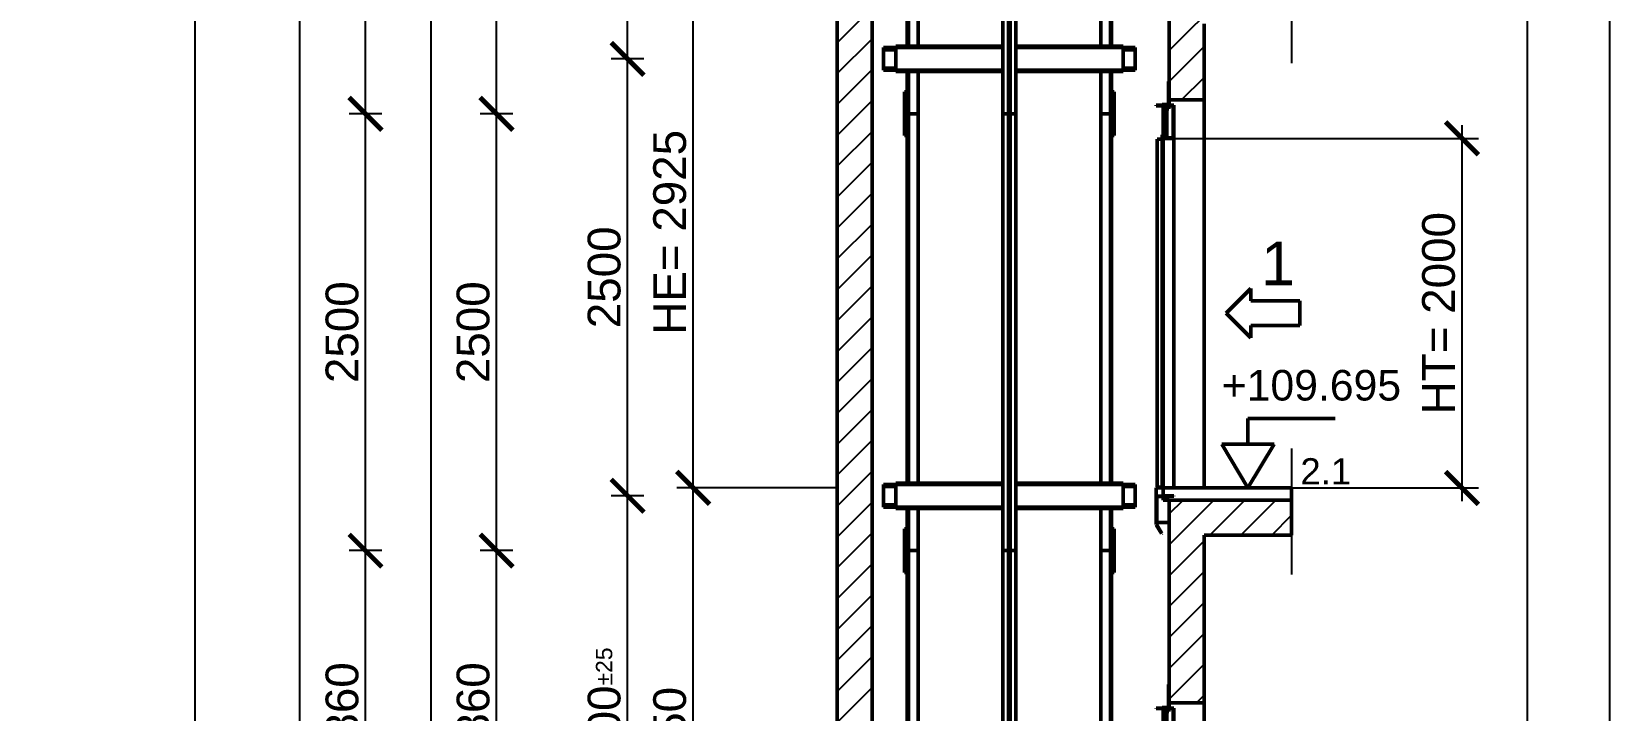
# Model space of a CAD drawing. Header units: millimetres. Extents: x -9546 to 173314, y -46180 to 27253.
# Drawn here: x 65256 to 74286, y -32270 to -28385 of the extents above; entities that cross this region are included whole.
import ezdxf

# ---------------------------------------------------------------- set-up
doc = ezdxf.new("R2010")
doc.units = ezdxf.units.MM
doc.linetypes.add('AM_ISO08W050', pattern=[18, 12, -1.5, 3, -1.5])
for name, color, linetype, lineweight in [('AM_0', 7, 'Continuous', 50), ('AM_5', 3, 'Continuous', 25), ('AM_8', 1, 'Continuous', 25), ('LDCar-AM_0', 7, 'Continuous', 50), ('LDCar-AM_4', 3, 'Continuous', 25), ('LDDoorFixingPoints-AM_0', 7, 'Continuous', 50), ('LDGuides-AM_0', 7, 'Continuous', 50), ('LDRailBrackets-AM_0', 7, 'Continuous', 50), ('LDShaft-AM_0', 7, 'Continuous', 50), ('LDShaft-AM_5', 3, 'Continuous', 25), ('LDShaft-AM_7', 4, 'AM_ISO08W050', 25)]:
    doc.layers.add(name, color=color, linetype=linetype, lineweight=lineweight)
doc.layers.add('AM_VIEWS', color=1, linetype='Continuous', lineweight=25, plot=False)
doc.styles.add('LD', font='ARIALUNI.ttf')
doc.dimstyles.new('LIFT', dxfattribs={"dimtxt": 2.5, "dimasz": 2.5, "dimexe": 1.25, "dimexo": 0, "dimgap": 0.5, "dimtad": 1, "dimdec": 0, "dimzin": 1, "dimdsep": 46, "dimtxsty": 'LD', "dimblk": 'ARCHTICK', "dimcen": 0, "dimdle": 1, "dimclrd": 3, "dimclre": 3, "dimclrt": 4, "dimadec": 0, "dimazin": 0, "dimtp": 0.1, "dimtm": 0.1, "dimtfac": 0.71, "dimtdec": 0, "dimtix": 1, "dimtmove": 0, "dimatfit": 3, "dimfxl": 1, "dimtolj": 1, "dimarcsym": 0})

# ---------------------------------------------------------------- blocks, each defined once
blk = doc.blocks.new('LD_20260611094835_0000028C')
at = {"layer": 'AM_8'}
for p, q in [((0, 7247.8), (352.2, 7600)), ((-1900, 7292.4), (-1700, 7492.4)), ((-1900, 7115.6), (-1700, 7315.6)), ((0, 7071.1), (200, 7271.1)), ((-1900, 6938.8), (-1700, 7138.8)), ((70.7, 6965), (200, 7094.3)), ((-1900, 6762.1), (-1700, 6962.1)), ((-1900, 6585.3), (-1700, 6785.3)), ((-1900, 6408.5), (-1700, 6608.5)), ((-1900, 6231.7), (-1700, 6431.7)), ((-1900, 6055), (-1700, 6255)), ((-1900, 5878.2), (-1700, 6078.2)), ((-1900, 5701.4), (-1700, 5901.4)), ((-1900, 5524.6), (-1700, 5724.6)), ((-1900, 5347.8), (-1700, 5547.8)), ((-1900, 5171.1), (-1700, 5371.1)), ((-1900, 4994.3), (-1700, 5194.3)), ((-1900, 4817.5), (-1700, 5017.5)), ((-1900, 4640.7), (-1700, 4840.7)), ((-1900, 4464), (-1700, 4664)), ((0, 4419.4), (255.6, 4675)), ((0, 4596.2), (78.8, 4675)), ((232.4, 4475), (432.4, 4675)), ((409.1, 4475), (609.1, 4675)), ((585.9, 4475), (700, 4589.1)), ((-1900, 4287.2), (-1700, 4487.2)), ((0, 4242.6), (200, 4442.6)), ((-1900, 4110.4), (-1700, 4310.4)), ((0, 4065.9), (200, 4265.9)), ((-1900, 3933.6), (-1700, 4133.6)), ((0, 3889.1), (200, 4089.1)), ((-1900, 3756.9), (-1700, 3956.9)), ((0, 3712.3), (200, 3912.3)), ((-1900, 3580.1), (-1700, 3780.1)), ((0, 3535.5), (200, 3735.5)), ((-1900, 3403.3), (-1700, 3603.3)), ((156.2, 3515), (200, 3558.8))]:
    blk.add_line(p, q, dxfattribs=at)
blk = doc.blocks.new('LD_20260611094835_0000028D')
at = {"layer": 'LDShaft-AM_0'}
for p, q in [((-1900, 24391), (-1900, 0)), ((-1700, 0), (-1700, 24191)), ((0, 7600), (0, 6965)), ((200, 6965), (200, 7400)), ((0, 6965), (0, 6935)), ((0, 6965), (80, 6965)), ((80, 6965), (200, 6965)), ((200, 4745), (200, 6965)), ((80, 4675), (0, 4675)), ((0, 4675), (0, 3515)), ((200, 4675), (80, 4675)), ((700, 4675), (200, 4675)), ((700, 4475), (700, 4675)), ((200, 3515), (200, 4475)), ((200, 4475), (700, 4475)), ((0, 3515), (0, 3485)), ((0, 3515), (80, 3515)), ((80, 3515), (200, 3515)), ((200, 1295), (200, 3515))]:
    blk.add_line(p, q, dxfattribs=at)
blk = doc.blocks.new('LD_20260611094835_00000299')
at = {"layer": 'LDCar-AM_0'}
for p, q in [((-40, 2190), (-100, 2190)), ((-100, 2190), (-100, 2187)), ((-100, 2187), (-43, 2187)), ((-60, 2187), (-60, 2003)), ((-43, 2187), (-43, 2010)), ((-30, 2190), (-40, 2190)), ((-40, 2010), (-40, 2190)), ((-30, 2190), (-30, 2170)), ((0, 2190), (-30, 2190)), ((-30, 2170), (-27, 2170)), ((-27, 2170), (-27, 2187)), ((-27, 2187), (-3, 2187)), ((-3, 2187), (-3, 2003)), ((0, 2000), (0, 2190)), ((-66.5, 1995), (-95, 1995)), ((-95, 1995), (-95, 5)), ((-63.5, 2020), (-66.5, 2020)), ((-66.5, 2020), (-66.5, 2000)), ((-66.5, 2000), (0, 2000)), ((-66.5, 5), (-66.5, 1995)), ((-63.5, 2003), (-63.5, 2020)), ((-3, 2003), (-63.5, 2003)), ((-60, 2000), (-60, 0)), ((-43, 2010), (-40, 2010)), ((0, 0), (0, 2000)), ((-60, 0), (-100, 0)), ((-100, 0), (-100, -47.5)), ((-95, 5), (-66.5, 5)), ((-60, -44.5), (-60, 0)), ((-60, 0), (0, 0)), ((-100, -47.5), (-100, -210)), ((-97, -210), (-97, -47.5)), ((-97, -47.5), (-60, -47.5)), ((0, -44.5), (-60, -44.5)), ((-60, -47.5), (0, -47.5)), ((0, -47.5), (0, -44.5)), ((-100, -210), (-97, -210)), ((-97.2, -210.2), (-99.8, -211.8)), ((-99.8, -211.8), (-69.8, -260.8)), ((-67.2, -259.2), (-97.2, -210.2)), ((-69.8, -260.8), (-67.2, -259.2))]:
    blk.add_line(p, q, dxfattribs=at)
blk = doc.blocks.new('LD_20260611094835_0000029B')
at = {"layer": 'LDDoorFixingPoints-AM_0'}
for p, q in [((-1, 35), (-5, 35)), ((-5, 35), (-5, -96)), ((-1, -100), (-1, 35)), ((-5, -96), (-41, -96)), ((-41, -96), (-41, -100)), ((-41, -100), (-1, -100))]:
    blk.add_line(p, q, dxfattribs=at)
blk = doc.blocks.new('LD_ENTRY_FLOOR_R')
for p, q in [((0, 0), (-150, 250)), ((150, 250), (0, 0))]:
    blk.add_line(p, q)
at = {"layer": 'AM_0'}
for p, q in [((0, 397.7), (500, 397.7)), ((0, 250), (0, 397.7)), ((-150, 250), (150, 250))]:
    blk.add_line(p, q, dxfattribs=at)
blk = doc.blocks.new('LD_20260611094835_0000029E')
at = {"layer": 'LDCar-AM_0'}
blk.add_blockref('LD_ENTRY_FLOOR_R', (0, 0), dxfattribs=at)
at = {"layer": 'LDCar-AM_0', "style": 'LD'}
blk.add_text('+109.695', height=175, dxfattribs=at).set_placement((-150, 500))
blk = doc.blocks.new('LD_ENTRY_R')
for p, q in [((0, 0), (140.6, 140.6)), ((140.6, 70.3), (140.6, 140.6)), ((0, 0), (140.6, -140.6)), ((140.6, 70.3), (422, 70.3)), ((422, -70.3), (422, 70.3)), ((140.6, -70.3), (422, -70.3)), ((140.6, -70.3), (140.6, -140.6))]:
    blk.add_line(p, q)
blk = doc.blocks.new('LD_20260611094835_0000029F')
at = {"layer": 'LDCar-AM_0'}
blk.add_blockref('LD_ENTRY_R', (0, 0), dxfattribs=at)
at = {"layer": 'LDCar-AM_0', "style": 'LD'}
blk.add_text('1', height=250, dxfattribs=at).set_placement((200, 160))
blk = doc.blocks.new('LD_20260611094835_000002A0')
at = {"layer": 'LDShaft-AM_0'}
for p, q in [((0, 0), (-35, 0)), ((-35, 0), (-35, -70)), ((80, 0), (0, 0)), ((200, 0), (80, 0)), ((700, 0), (200, 0)), ((700, -70), (700, 0)), ((-35, -70), (0, -70)), ((0, -70), (80, -70)), ((80, -70), (200, -70)), ((200, -70), (700, -70))]:
    blk.add_line(p, q, dxfattribs=at)
blk = doc.blocks.new('LD_20260611094835_000002A1')
at = {"layer": 'LDShaft-AM_0'}
for p, q in [((0, 0), (-35, 0)), ((-35, 0), (-35, -1)), ((0, -1), (0, 0)), ((-71, -1), (-71, -151)), ((-35, -1), (-71, -1)), ((-35, -1), (0, -1)), ((0, -151), (0, -22.5)), ((-71, -151), (0, -151))]:
    blk.add_line(p, q, dxfattribs=at)
blk = doc.blocks.new('LD_20260611094835_000002A2')
at = {"layer": 'LDCar-AM_0'}
for p, q in [((-40, 2190), (-100, 2190)), ((-100, 2190), (-100, 2187)), ((-100, 2187), (-43, 2187)), ((-60, 2187), (-60, 2003)), ((-43, 2187), (-43, 2010)), ((-30, 2190), (-40, 2190)), ((-40, 2010), (-40, 2190)), ((-30, 2190), (-30, 2170)), ((0, 2190), (-30, 2190)), ((-30, 2170), (-27, 2170)), ((-27, 2170), (-27, 2187)), ((-27, 2187), (-3, 2187)), ((-3, 2187), (-3, 2003)), ((0, 2000), (0, 2190)), ((-66.5, 1995), (-95, 1995)), ((-95, 1995), (-95, 5)), ((-63.5, 2020), (-66.5, 2020)), ((-66.5, 2020), (-66.5, 2000)), ((-66.5, 2000), (0, 2000)), ((-66.5, 5), (-66.5, 1995)), ((-63.5, 2003), (-63.5, 2020)), ((-3, 2003), (-63.5, 2003)), ((-60, 2000), (-60, 0)), ((-43, 2010), (-40, 2010)), ((0, 0), (0, 2000)), ((-60, 0), (-100, 0)), ((-100, 0), (-100, -47.5)), ((-95, 5), (-66.5, 5)), ((-60, -44.5), (-60, 0)), ((-60, 0), (0, 0)), ((-100, -47.5), (-100, -210)), ((-97, -210), (-97, -47.5)), ((-97, -47.5), (-60, -47.5)), ((0, -44.5), (-60, -44.5)), ((-60, -47.5), (0, -47.5)), ((0, -47.5), (0, -44.5)), ((-100, -210), (-97, -210)), ((-97.2, -210.2), (-99.8, -211.8)), ((-99.8, -211.8), (-69.8, -260.8)), ((-67.2, -259.2), (-97.2, -210.2)), ((-69.8, -260.8), (-67.2, -259.2))]:
    blk.add_line(p, q, dxfattribs=at)
blk = doc.blocks.new('LD_20260611094835_000002A4')
at = {"layer": 'LDDoorFixingPoints-AM_0'}
for p, q in [((-1, 35), (-5, 35)), ((-5, 35), (-5, -96)), ((-1, -100), (-1, 35)), ((-5, -96), (-41, -96)), ((-41, -96), (-41, -100)), ((-41, -100), (-1, -100))]:
    blk.add_line(p, q, dxfattribs=at)
blk = doc.blocks.new('LD_20260611094835_000002D7')
at = {"layer": 'LDShaft-AM_7'}
blk.add_line((0, -20061), (0, 4980), dxfattribs=at)
blk = doc.blocks.new('LD_20260611094835_000002E0')
at = {"layer": 'LDRailBrackets-AM_0'}
for p, q in [((-650, 64.5), (-720, 64.5)), ((-720, 64.5), (-720, 56.5)), ((-709, 56.5), (-720, 56.5)), ((-720, 56.5), (-720, 52.5)), ((-720, 52.5), (-720, -52.5)), ((-720, 52.5), (-709, 52.5)), ((-650, 56.5), (-709, 56.5)), ((-709, 56.5), (-709, 52.5)), ((-709, 52.5), (-709, 56.5)), ((-709, 52.5), (-650, 52.5)), ((-650, 72.5), (-650, 64.5)), ((-37.5, 72.5), (-650, 72.5)), ((-650, 64.5), (-650, -64.5)), ((-37.5, 64.5), (-650, 64.5)), ((650, 72.5), (37.5, 72.5)), ((650, 64.5), (37.5, 64.5)), ((650, 64.5), (650, 72.5)), ((720, 64.5), (650, 64.5)), ((650, -64.5), (650, 64.5)), ((709, 56.5), (650, 56.5)), ((650, 52.5), (709, 52.5)), ((709, 52.5), (709, 56.5)), ((709, 56.5), (709, 52.5)), ((720, 56.5), (709, 56.5)), ((709, 52.5), (720, 52.5)), ((720, 56.5), (720, 64.5)), ((720, 52.5), (720, 56.5)), ((720, -52.5), (720, 52.5)), ((-709, -52.5), (-720, -52.5)), ((-720, -52.5), (-720, -56.5)), ((-720, -56.5), (-720, -64.5)), ((-720, -56.5), (-709, -56.5)), ((-720, -64.5), (-650, -64.5)), ((-709, -56.5), (-709, -52.5)), ((-650, -52.5), (-709, -52.5)), ((-709, -52.5), (-709, -56.5)), ((-709, -56.5), (-650, -56.5)), ((-650, -64.5), (-37.5, -64.5)), ((-650, -64.5), (-650, -72.5)), ((-650, -72.5), (-37.5, -72.5)), ((37.5, -64.5), (650, -64.5)), ((37.5, -72.5), (650, -72.5)), ((709, -52.5), (650, -52.5)), ((650, -56.5), (709, -56.5)), ((650, -64.5), (720, -64.5)), ((650, -72.5), (650, -64.5)), ((709, -56.5), (709, -52.5)), ((709, -52.5), (709, -56.5)), ((720, -52.5), (709, -52.5)), ((709, -56.5), (720, -56.5)), ((720, -56.5), (720, -52.5)), ((720, -64.5), (720, -56.5))]:
    blk.add_line(p, q, dxfattribs=at)
blk = doc.blocks.new('LD_20260611094835_000002E1')
at = {"layer": 'LDRailBrackets-AM_0'}
for p, q in [((-650, 64.5), (-720, 64.5)), ((-720, 64.5), (-720, 56.5)), ((-709, 56.5), (-720, 56.5)), ((-720, 56.5), (-720, 52.5)), ((-720, 52.5), (-720, -52.5)), ((-720, 52.5), (-709, 52.5)), ((-709, 52.5), (-709, 56.5)), ((-650, 56.5), (-709, 56.5)), ((-709, 56.5), (-709, 52.5)), ((-709, 52.5), (-650, 52.5)), ((-650, 72.5), (-650, 64.5)), ((-37.5, 72.5), (-650, 72.5)), ((-650, 64.5), (-650, -64.5)), ((-37.5, 64.5), (-650, 64.5)), ((650, 72.5), (37.5, 72.5)), ((650, 64.5), (37.5, 64.5)), ((650, 64.5), (650, 72.5)), ((650, -64.5), (650, 64.5)), ((720, 64.5), (650, 64.5)), ((709, 56.5), (650, 56.5)), ((650, 52.5), (709, 52.5)), ((709, 52.5), (709, 56.5)), ((709, 56.5), (709, 52.5)), ((720, 56.5), (709, 56.5)), ((709, 52.5), (720, 52.5)), ((720, 56.5), (720, 64.5)), ((720, 52.5), (720, 56.5)), ((720, -52.5), (720, 52.5)), ((-709, -52.5), (-720, -52.5)), ((-720, -52.5), (-720, -56.5)), ((-720, -56.5), (-720, -64.5)), ((-720, -56.5), (-709, -56.5)), ((-720, -64.5), (-650, -64.5)), ((-650, -52.5), (-709, -52.5)), ((-709, -52.5), (-709, -56.5)), ((-709, -56.5), (-709, -52.5)), ((-709, -56.5), (-650, -56.5)), ((-650, -64.5), (-37.5, -64.5)), ((-650, -64.5), (-650, -72.5)), ((-650, -72.5), (-37.5, -72.5)), ((37.5, -64.5), (650, -64.5)), ((37.5, -72.5), (650, -72.5)), ((709, -52.5), (650, -52.5)), ((650, -56.5), (709, -56.5)), ((650, -64.5), (720, -64.5)), ((650, -72.5), (650, -64.5)), ((709, -56.5), (709, -52.5)), ((709, -52.5), (709, -56.5)), ((720, -52.5), (709, -52.5)), ((709, -56.5), (720, -56.5)), ((720, -56.5), (720, -52.5)), ((720, -64.5), (720, -56.5))]:
    blk.add_line(p, q, dxfattribs=at)
blk = doc.blocks.new('LD_20260611094835_000002EC')
at = {"layer": 'LDGuides-AM_0'}
for p, q in [((24, 930), (-31, 930)), ((-31, 930), (-31, -930)), ((31, 930), (24, 930)), ((24, 930), (24, -930)), ((24, -930), (24, 930)), ((31, -930), (31, 930)), ((-31, -930), (24, -930)), ((24, -930), (31, -930))]:
    blk.add_line(p, q, dxfattribs=at)
blk = doc.blocks.new('LD_20260611094835_000002ED')
at = {"layer": 'AM_0'}
for p, q in [((15, 125), (0, 125)), ((0, 125), (0, -125)), ((15, -125), (15, 125)), ((0, -125), (15, -125))]:
    blk.add_line(p, q, dxfattribs=at)
blk = doc.blocks.new('LD_20260611094835_000002EE')
at = {"layer": 'LDGuides-AM_0'}
for p, q in [((24, 1250), (-31, 1250)), ((-31, 1250), (-31, -863.5)), ((24, -863.5), (24, 1250)), ((31, 1250), (24, 1250)), ((24, 1250), (24, -863.5)), ((31, -863.5), (31, 1250)), ((-31, -1008.5), (-31, -1250)), ((24, -1250), (24, -1008.5)), ((24, -1008.5), (24, -1250)), ((31, -1250), (31, -1008.5)), ((-31, -1250), (24, -1250)), ((24, -1250), (31, -1250))]:
    blk.add_line(p, q, dxfattribs=at)
blk = doc.blocks.new('LD_20260611094835_000002EF')
at = {"layer": 'AM_0'}
for p, q in [((15, 125), (0, 125)), ((0, 125), (0, -125)), ((15, -125), (15, 125)), ((0, -125), (15, -125))]:
    blk.add_line(p, q, dxfattribs=at)
blk = doc.blocks.new('LD_20260611094835_000002F4')
at = {"layer": 'LDGuides-AM_0'}
for p, q in [((24, 1250), (-31, 1250)), ((-31, 1250), (-31, -863.5)), ((24, -863.5), (24, 1250)), ((31, 1250), (24, 1250)), ((24, 1250), (24, -863.5)), ((31, -863.5), (31, 1250)), ((-31, -1008.5), (-31, -1250)), ((24, -1250), (24, -1008.5)), ((24, -1008.5), (24, -1250)), ((31, -1250), (31, -1008.5)), ((-31, -1250), (24, -1250)), ((24, -1250), (31, -1250))]:
    blk.add_line(p, q, dxfattribs=at)
blk = doc.blocks.new('LD_20260611094835_000002FC')
at = {"layer": 'LDGuides-AM_0'}
for p, q in [((-24, 930), (-31, 930)), ((-31, 930), (-31, -930)), ((31, 930), (-24, 930)), ((-24, 930), (-24, -930)), ((-24, -930), (-24, 930)), ((31, -930), (31, 930)), ((-31, -930), (-24, -930)), ((-24, -930), (31, -930))]:
    blk.add_line(p, q, dxfattribs=at)
blk = doc.blocks.new('LD_20260611094835_000002FD')
at = {"layer": 'AM_0'}
for p, q in [((0, 125), (-15, 125)), ((-15, 125), (-15, -125)), ((0, -125), (0, 125)), ((-15, -125), (0, -125))]:
    blk.add_line(p, q, dxfattribs=at)
blk = doc.blocks.new('LD_20260611094835_00000304')
at = {"layer": 'LDGuides-AM_0'}
for p, q in [((-24, 1250), (-31, 1250)), ((-31, 1250), (-31, -863.5)), ((31, 1250), (-24, 1250)), ((-24, 1250), (-24, -863.5)), ((-24, -863.5), (-24, 1250)), ((31, -863.5), (31, 1250)), ((-31, -1008.5), (-31, -1250)), ((-24, -1008.5), (-24, -1250)), ((-24, -1250), (-24, -1008.5)), ((31, -1250), (31, -1008.5)), ((-31, -1250), (-24, -1250)), ((-24, -1250), (31, -1250))]:
    blk.add_line(p, q, dxfattribs=at)
blk = doc.blocks.new('LD_20260611094835_00000305')
at = {"layer": 'AM_0'}
for p, q in [((0, 125), (-15, 125)), ((-15, 125), (-15, -125)), ((0, -125), (0, 125)), ((-15, -125), (0, -125))]:
    blk.add_line(p, q, dxfattribs=at)
blk = doc.blocks.new('LD_20260611094835_00000308')
at = {"layer": 'LDGuides-AM_0'}
for p, q in [((-24, 1250), (-31, 1250)), ((-31, 1250), (-31, -863.5)), ((31, 1250), (-24, 1250)), ((-24, 1250), (-24, -863.5)), ((-24, -863.5), (-24, 1250)), ((31, -863.5), (31, 1250)), ((-31, -1008.5), (-31, -1250)), ((-24, -1008.5), (-24, -1250)), ((-24, -1250), (-24, -1008.5)), ((31, -1250), (31, -1008.5)), ((-31, -1250), (-24, -1250)), ((-24, -1250), (31, -1250))]:
    blk.add_line(p, q, dxfattribs=at)
blk = doc.blocks.new('LD_20260611094835_00000316')
at = {"layer": 'LDGuides-AM_0'}
for p, q in [((-5, 930), (-37.5, 930)), ((-37.5, 930), (-37.5, -930)), ((-5, -930), (-5, 930)), ((5, 930), (-5, 930)), ((-5, 930), (-5, -930)), ((37.5, 930), (5, 930)), ((5, 930), (5, -930)), ((5, -930), (5, 930)), ((37.5, -930), (37.5, 930)), ((-37.5, -930), (-5, -930)), ((-5, -930), (5, -930)), ((5, -930), (37.5, -930))]:
    blk.add_line(p, q, dxfattribs=at)
blk = doc.blocks.new('LD_20260611094835_0000031C')
at = {"layer": 'LDGuides-AM_0'}
for p, q in [((-5, 1250), (-37.5, 1250)), ((-37.5, 1250), (-37.5, -1250)), ((-5, -1250), (-5, 1250)), ((5, 1250), (-5, 1250)), ((-5, 1250), (-5, -1250)), ((37.5, 1250), (5, 1250)), ((5, 1250), (5, -1250)), ((5, -1250), (5, 1250)), ((37.5, -1250), (37.5, 1250)), ((-37.5, -1250), (-5, -1250)), ((-5, -1250), (5, -1250)), ((5, -1250), (37.5, -1250))]:
    blk.add_line(p, q, dxfattribs=at)
blk = doc.blocks.new('LD_20260611094835_00000327')
at = {"layer": 'LDGuides-AM_0'}
for p, q in [((-5, 1250), (-37.5, 1250)), ((-37.5, 1250), (-37.5, -1250)), ((5, 1250), (-5, 1250)), ((-5, 1250), (-5, -1250)), ((-5, -1250), (-5, 1250)), ((5, -1250), (5, 1250)), ((37.5, 1250), (5, 1250)), ((5, 1250), (5, -1250)), ((37.5, -1250), (37.5, 1250)), ((-37.5, -1250), (-5, -1250)), ((-5, -1250), (5, -1250)), ((5, -1250), (37.5, -1250))]:
    blk.add_line(p, q, dxfattribs=at)
blk = doc.blocks.new('_ArchTick')
at = {"color": 0, "linetype": 'ByBlock', "const_width": 0.15}
blk.add_lwpolyline([(-0.5, -0.5), (0.5, 0.5)], dxfattribs=at)
blk = doc.blocks.new('*D2487')
at = {"layer": 'Defpoints', "color": 0, "transparency": 16777216}
for p in [(69042.3, -28071.1), (69867.3, -28071.1), (69867.3, -30996.1)]:
    blk.add_point(p, dxfattribs=at)
at = {"layer": 'LDShaft-AM_5', "color": 3, "lineweight": -2, "transparency": 16777216}
for p, q in [((69867.3, -28071.1), (68948.5, -28071.1)), ((69042.3, -31071.1), (69042.3, -27996.1)), ((69867.3, -30996.1), (68948.5, -30996.1))]:
    blk.add_line(p, q, dxfattribs=at)
at = {"layer": 'LDShaft-AM_5', "color": 3, "lineweight": -2, "transparency": 16777216, "xscale": 187.5, "yscale": 187.5, "zscale": 187.5}
for p, rotation in [((69042.3, -28071.1), 90), ((69042.3, -30996.1), 270)]:
    blk.add_blockref('_ArchTick', p, dxfattribs=dict(at, rotation=rotation))
at = {"layer": 'LDShaft-AM_5', "color": 4, "transparency": 16777216, "insert": (68909, -29533.6), "char_height": 187.5, "attachment_point": 5, "rotation": 90, "style": 'LD'}
blk.add_mtext('\\A1;HE= 2925', dxfattribs=at)
blk = doc.blocks.new('*D2491')
at = {"layer": 'Defpoints', "color": 0, "transparency": 16777216}
for p in [(69042.3, -30996.1), (69867.3, -30996.1), (69867.3, -34446.1)]:
    blk.add_point(p, dxfattribs=at)
at = {"layer": 'LDShaft-AM_5', "color": 3, "lineweight": -2, "transparency": 16777216}
for p, q in [((69042.3, -34521.1), (69042.3, -30921.1)), ((69867.3, -30996.1), (68948.5, -30996.1)), ((69867.3, -34446.1), (68948.5, -34446.1))]:
    blk.add_line(p, q, dxfattribs=at)
at = {"layer": 'LDShaft-AM_5', "color": 3, "lineweight": -2, "transparency": 16777216, "xscale": 187.5, "yscale": 187.5, "zscale": 187.5}
for p, rotation in [((69042.3, -30996.1), 90), ((69042.3, -34446.1), 270)]:
    blk.add_blockref('_ArchTick', p, dxfattribs=dict(at, rotation=rotation))
at = {"layer": 'LDShaft-AM_5', "color": 4, "transparency": 16777216, "insert": (68909, -32721.1), "char_height": 187.5, "attachment_point": 5, "rotation": 90, "style": 'LD'}
blk.add_mtext('\\A1;HE= 3450', dxfattribs=at)
blk = doc.blocks.new('*D2493')
at = {"layer": 'AM_5', "color": 3, "lineweight": -2, "transparency": 16777216}
for p, q in [((66792.3, -35790.1), (66792.3, -12720.1)), ((70852.3, -12795.1), (66698.5, -12795.1)), ((70852.3, -35715.1), (66698.5, -35715.1))]:
    blk.add_line(p, q, dxfattribs=at)
at = {"layer": 'Defpoints', "color": 0, "transparency": 16777216}
for p in [(66792.3, -12795.1), (70852.3, -12795.1), (70852.3, -35715.1)]:
    blk.add_point(p, dxfattribs=at)
at = {"layer": 'AM_5', "color": 3, "lineweight": -2, "transparency": 16777216, "xscale": 187.5, "yscale": 187.5, "zscale": 187.5}
for p, rotation in [((66792.3, -12795.1), 90), ((66792.3, -35715.1), 270)]:
    blk.add_blockref('_ArchTick', p, dxfattribs=dict(at, rotation=rotation))
at = {"layer": 'AM_5', "color": 4, "transparency": 16777216, "insert": (66631.9, -24255.1), "char_height": 187.5, "attachment_point": 5, "rotation": 90, "style": 'LD'}
blk.add_mtext('\\A1;Car Guide rail track length (T75-3/B 75/62/10) = 22920', dxfattribs=at)
blk = doc.blocks.new('*D2496')
at = {"layer": 'Defpoints', "color": 0, "transparency": 16777216}
for p in [(71792.3, -28996.1), (73442.3, -28996.1), (71792.3, -30996.1)]:
    blk.add_point(p, dxfattribs=at)
at = {"layer": 'LDShaft-AM_5', "color": 3, "lineweight": -2, "transparency": 16777216}
for p, q in [((73442.3, -31071.1), (73442.3, -28921.1)), ((71792.3, -28996.1), (73536, -28996.1)), ((71792.3, -30996.1), (73536, -30996.1))]:
    blk.add_line(p, q, dxfattribs=at)
at = {"layer": 'LDShaft-AM_5', "color": 3, "lineweight": -2, "transparency": 16777216, "xscale": 187.5, "yscale": 187.5, "zscale": 187.5}
for p, rotation in [((73442.3, -28996.1), 90), ((73442.3, -30996.1), 270)]:
    blk.add_blockref('_ArchTick', p, dxfattribs=dict(at, rotation=rotation))
at = {"layer": 'LDShaft-AM_5', "color": 4, "transparency": 16777216, "insert": (73309, -29996.1), "char_height": 187.5, "attachment_point": 5, "rotation": 90, "style": 'LD'}
blk.add_mtext('\\A1;HT= 2000', dxfattribs=at)
blk = doc.blocks.new('*D2497')
at = {"layer": 'Defpoints', "color": 0, "transparency": 16777216}
for p in [(67167.3, -31355.1), (67261, -31355.1), (67261, -33215.1)]:
    blk.add_point(p, dxfattribs=at)
at = {"layer": 'LDShaft-AM_5', "color": 3, "lineweight": -2, "transparency": 16777216}
for p, q in [((67167.3, -33290.1), (67167.3, -31280.1)), ((67261, -31355.1), (67073.5, -31355.1)), ((67261, -33215.1), (67073.5, -33215.1))]:
    blk.add_line(p, q, dxfattribs=at)
at = {"layer": 'LDShaft-AM_5', "color": 3, "lineweight": -2, "transparency": 16777216, "xscale": 187.5, "yscale": 187.5, "zscale": 187.5}
for p, rotation in [((67167.3, -31355.1), 90), ((67167.3, -33215.1), 270)]:
    blk.add_blockref('_ArchTick', p, dxfattribs=dict(at, rotation=rotation))
at = {"layer": 'LDShaft-AM_5', "color": 4, "transparency": 16777216, "insert": (67034, -32285.1), "char_height": 187.5, "attachment_point": 5, "rotation": 90, "style": 'LD'}
blk.add_mtext('\\A1;1860', dxfattribs=at)
blk = doc.blocks.new('*D2499')
at = {"layer": 'Defpoints', "color": 0, "transparency": 16777216}
for p in [(67167.3, -28855.1), (67261, -28855.1), (67261, -31355.1)]:
    blk.add_point(p, dxfattribs=at)
at = {"layer": 'LDShaft-AM_5', "color": 3, "lineweight": -2, "transparency": 16777216}
for p, q in [((67167.3, -31430.1), (67167.3, -28780.1)), ((67261, -28855.1), (67073.5, -28855.1)), ((67261, -31355.1), (67073.5, -31355.1))]:
    blk.add_line(p, q, dxfattribs=at)
at = {"layer": 'LDShaft-AM_5', "color": 3, "lineweight": -2, "transparency": 16777216, "xscale": 187.5, "yscale": 187.5, "zscale": 187.5}
for p, rotation in [((67167.3, -28855.1), 90), ((67167.3, -31355.1), 270)]:
    blk.add_blockref('_ArchTick', p, dxfattribs=dict(at, rotation=rotation))
at = {"layer": 'LDShaft-AM_5', "color": 4, "transparency": 16777216, "insert": (67034, -30105.1), "char_height": 187.5, "attachment_point": 5, "rotation": 90, "style": 'LD'}
blk.add_mtext('\\A1;2500', dxfattribs=at)
blk = doc.blocks.new('*D2505')
at = {"layer": 'Defpoints', "color": 0, "transparency": 16777216}
for p in [(67167.3, -26355.1), (67261, -26355.1), (67261, -28855.1)]:
    blk.add_point(p, dxfattribs=at)
at = {"layer": 'LDShaft-AM_5', "color": 3, "lineweight": -2, "transparency": 16777216}
for p, q in [((67261, -26355.1), (67073.5, -26355.1)), ((67167.3, -28930.1), (67167.3, -26280.1)), ((67261, -28855.1), (67073.5, -28855.1))]:
    blk.add_line(p, q, dxfattribs=at)
at = {"layer": 'LDShaft-AM_5', "color": 3, "lineweight": -2, "transparency": 16777216, "xscale": 187.5, "yscale": 187.5, "zscale": 187.5}
for p, rotation in [((67167.3, -26355.1), 90), ((67167.3, -28855.1), 270)]:
    blk.add_blockref('_ArchTick', p, dxfattribs=dict(at, rotation=rotation))
at = {"layer": 'LDShaft-AM_5', "color": 4, "transparency": 16777216, "insert": (67034, -27605.1), "char_height": 187.5, "attachment_point": 5, "rotation": 90, "style": 'LD'}
blk.add_mtext('\\A1;2500', dxfattribs=at)
blk = doc.blocks.new('*D2508')
at = {"layer": 'Defpoints', "color": 0, "transparency": 16777216}
for p in [(68667.3, -26041.1), (68761, -26041.1), (68761, -28541.1)]:
    blk.add_point(p, dxfattribs=at)
at = {"layer": 'LDShaft-AM_5', "color": 3, "lineweight": -2, "transparency": 16777216}
for p, q in [((68667.3, -28616.1), (68667.3, -25966.1)), ((68761, -26041.1), (68573.5, -26041.1)), ((68761, -28541.1), (68573.5, -28541.1))]:
    blk.add_line(p, q, dxfattribs=at)
at = {"layer": 'LDShaft-AM_5', "color": 3, "lineweight": -2, "transparency": 16777216, "xscale": 187.5, "yscale": 187.5, "zscale": 187.5}
for p, rotation in [((68667.3, -26041.1), 90), ((68667.3, -28541.1), 270)]:
    blk.add_blockref('_ArchTick', p, dxfattribs=dict(at, rotation=rotation))
at = {"layer": 'LDShaft-AM_5', "color": 4, "transparency": 16777216, "insert": (68534, -27291.1), "char_height": 187.5, "attachment_point": 5, "rotation": 90, "style": 'LD'}
blk.add_mtext('\\A1;2500', dxfattribs=at)
blk = doc.blocks.new('*D2516')
at = {"layer": 'Defpoints', "color": 0, "transparency": 16777216}
for p in [(68667.3, -31041.1), (68761, -31041.1), (68761, -33541.1)]:
    blk.add_point(p, dxfattribs=at)
at = {"layer": 'LDShaft-AM_5', "color": 3, "lineweight": -2, "transparency": 16777216}
for p, q in [((68667.3, -33616.1), (68667.3, -30966.1)), ((68761, -31041.1), (68573.5, -31041.1)), ((68761, -33541.1), (68573.5, -33541.1))]:
    blk.add_line(p, q, dxfattribs=at)
at = {"layer": 'LDShaft-AM_5', "color": 3, "lineweight": -2, "transparency": 16777216, "xscale": 187.5, "yscale": 187.5, "zscale": 187.5}
for p, rotation in [((68667.3, -31041.1), 90), ((68667.3, -33541.1), 270)]:
    blk.add_blockref('_ArchTick', p, dxfattribs=dict(at, rotation=rotation))
at = {"layer": 'LDShaft-AM_5', "color": 4, "transparency": 16777216, "insert": (68534, -32291.1), "char_height": 187.5, "attachment_point": 5, "rotation": 90, "style": 'LD'}
blk.add_mtext('\\A1;2500\\H0.5x;\\S±25 ', dxfattribs=at)
blk = doc.blocks.new('*D2518')
at = {"layer": 'Defpoints', "color": 0, "transparency": 16777216}
for p in [(68667.3, -28541.1), (68761, -28541.1), (68761, -31041.1)]:
    blk.add_point(p, dxfattribs=at)
at = {"layer": 'LDShaft-AM_5', "color": 3, "lineweight": -2, "transparency": 16777216}
for p, q in [((68667.3, -31116.1), (68667.3, -28466.1)), ((68761, -28541.1), (68573.5, -28541.1)), ((68761, -31041.1), (68573.5, -31041.1))]:
    blk.add_line(p, q, dxfattribs=at)
at = {"layer": 'LDShaft-AM_5', "color": 3, "lineweight": -2, "transparency": 16777216, "xscale": 187.5, "yscale": 187.5, "zscale": 187.5}
for p, rotation in [((68667.3, -28541.1), 90), ((68667.3, -31041.1), 270)]:
    blk.add_blockref('_ArchTick', p, dxfattribs=dict(at, rotation=rotation))
at = {"layer": 'LDShaft-AM_5', "color": 4, "transparency": 16777216, "insert": (68534, -29791.1), "char_height": 187.5, "attachment_point": 5, "rotation": 90, "style": 'LD'}
blk.add_mtext('\\A1;2500', dxfattribs=at)
blk = doc.blocks.new('*D2524')
at = {"layer": 'AM_5', "color": 3, "lineweight": -2, "transparency": 16777216}
for p, q in [((67542.3, -35790.1), (67542.3, -12910.1)), ((71406.3, -12985.1), (67448.5, -12985.1)), ((71406.3, -35715.1), (67448.5, -35715.1))]:
    blk.add_line(p, q, dxfattribs=at)
at = {"layer": 'Defpoints', "color": 0, "transparency": 16777216}
for p in [(67542.3, -12985.1), (71406.3, -12985.1), (71406.3, -35715.1)]:
    blk.add_point(p, dxfattribs=at)
at = {"layer": 'AM_5', "color": 3, "lineweight": -2, "transparency": 16777216, "xscale": 187.5, "yscale": 187.5, "zscale": 187.5}
for p, rotation in [((67542.3, -12985.1), 90), ((67542.3, -35715.1), 270)]:
    blk.add_blockref('_ArchTick', p, dxfattribs=dict(at, rotation=rotation))
at = {"layer": 'AM_5', "color": 4, "transparency": 16777216, "insert": (67381.9, -24350.1), "char_height": 187.5, "attachment_point": 5, "rotation": 90, "style": 'LD'}
blk.add_mtext('\\A1;Counterweight Guide rail track length (T75-3/B 75/62/10) = 22730', dxfattribs=at)
blk = doc.blocks.new('*D2525')
at = {"layer": 'Defpoints', "color": 0, "transparency": 16777216}
for p in [(67917.3, -31355.1), (68011, -31355.1), (68011, -33215.1)]:
    blk.add_point(p, dxfattribs=at)
at = {"layer": 'LDShaft-AM_5', "color": 3, "lineweight": -2, "transparency": 16777216}
for p, q in [((67917.3, -33290.1), (67917.3, -31280.1)), ((68011, -31355.1), (67823.5, -31355.1)), ((68011, -33215.1), (67823.5, -33215.1))]:
    blk.add_line(p, q, dxfattribs=at)
at = {"layer": 'LDShaft-AM_5', "color": 3, "lineweight": -2, "transparency": 16777216, "xscale": 187.5, "yscale": 187.5, "zscale": 187.5}
for p, rotation in [((67917.3, -31355.1), 90), ((67917.3, -33215.1), 270)]:
    blk.add_blockref('_ArchTick', p, dxfattribs=dict(at, rotation=rotation))
at = {"layer": 'LDShaft-AM_5', "color": 4, "transparency": 16777216, "insert": (67784, -32285.1), "char_height": 187.5, "attachment_point": 5, "rotation": 90, "style": 'LD'}
blk.add_mtext('\\A1;1860', dxfattribs=at)
blk = doc.blocks.new('*D2529')
at = {"layer": 'AM_5', "color": 3, "lineweight": -2, "transparency": 16777216}
for p, q in [((73817.3, -34521.1), (73817.3, -16296.1)), ((71767.3, -16371.1), (73911, -16371.1)), ((71767.3, -34446.1), (73911, -34446.1))]:
    blk.add_line(p, q, dxfattribs=at)
at = {"layer": 'Defpoints', "color": 0, "transparency": 16777216}
for p in [(71767.3, -16371.1), (73817.3, -16371.1), (71767.3, -34446.1)]:
    blk.add_point(p, dxfattribs=at)
at = {"layer": 'AM_5', "color": 3, "lineweight": -2, "transparency": 16777216, "xscale": 187.5, "yscale": 187.5, "zscale": 187.5}
for p, rotation in [((73817.3, -16371.1), 90), ((73817.3, -34446.1), 270)]:
    blk.add_blockref('_ArchTick', p, dxfattribs=dict(at, rotation=rotation))
at = {"layer": 'AM_5', "color": 4, "transparency": 16777216, "insert": (73677.1, -25408.6), "char_height": 187.5, "attachment_point": 5, "rotation": 90, "style": 'LD'}
blk.add_mtext('\\A1;HQ= 18075', dxfattribs=at)
blk = doc.blocks.new('*D2530')
at = {"layer": 'Defpoints', "color": 0, "transparency": 16777216}
for p in [(67917.3, -28855.1), (68011, -28855.1), (68011, -31355.1)]:
    blk.add_point(p, dxfattribs=at)
at = {"layer": 'LDShaft-AM_5', "color": 3, "lineweight": -2, "transparency": 16777216}
for p, q in [((67917.3, -31430.1), (67917.3, -28780.1)), ((68011, -28855.1), (67823.5, -28855.1)), ((68011, -31355.1), (67823.5, -31355.1))]:
    blk.add_line(p, q, dxfattribs=at)
at = {"layer": 'LDShaft-AM_5', "color": 3, "lineweight": -2, "transparency": 16777216, "xscale": 187.5, "yscale": 187.5, "zscale": 187.5}
for p, rotation in [((67917.3, -28855.1), 90), ((67917.3, -31355.1), 270)]:
    blk.add_blockref('_ArchTick', p, dxfattribs=dict(at, rotation=rotation))
at = {"layer": 'LDShaft-AM_5', "color": 4, "transparency": 16777216, "insert": (67784, -30105.1), "char_height": 187.5, "attachment_point": 5, "rotation": 90, "style": 'LD'}
blk.add_mtext('\\A1;2500', dxfattribs=at)
blk = doc.blocks.new('*D2532')
at = {"layer": 'Defpoints', "color": 0, "transparency": 16777216}
for p in [(67917.3, -26355.1), (68011, -26355.1), (68011, -28855.1)]:
    blk.add_point(p, dxfattribs=at)
at = {"layer": 'LDShaft-AM_5', "color": 3, "lineweight": -2, "transparency": 16777216}
for p, q in [((68011, -26355.1), (67823.5, -26355.1)), ((67917.3, -28930.1), (67917.3, -26280.1)), ((68011, -28855.1), (67823.5, -28855.1))]:
    blk.add_line(p, q, dxfattribs=at)
at = {"layer": 'LDShaft-AM_5', "color": 3, "lineweight": -2, "transparency": 16777216, "xscale": 187.5, "yscale": 187.5, "zscale": 187.5}
for p, rotation in [((67917.3, -26355.1), 90), ((67917.3, -28855.1), 270)]:
    blk.add_blockref('_ArchTick', p, dxfattribs=dict(at, rotation=rotation))
at = {"layer": 'LDShaft-AM_5', "color": 4, "transparency": 16777216, "insert": (67784, -27605.1), "char_height": 187.5, "attachment_point": 5, "rotation": 90, "style": 'LD'}
blk.add_mtext('\\A1;2500', dxfattribs=at)
blk = doc.blocks.new('LD_20260611094835_0000032B')
at = {"layer": 'LDCar-AM_4'}
for p, q in [((700, 7895), (700, 7175)), ((700, 4970), (700, 4250))]:
    blk.add_line(p, q, dxfattribs=at)

msp = doc.modelspace()

# ---------------------------------------------------------------- linework, layer by layer
at = {"layer": 'AM_VIEWS'}
msp.add_lwpolyline([(66192.3, -10225.1), (74286, -10225.1), (74286, -37733.1), (66192.3, -37733.1)], close=True, dxfattribs=at)

# ---------------------------------------------------------------- block references
for name, p in [('LD_20260611094835_000002D7', (70852.3, -16105.1)), ('LD_20260611094835_0000028C', (71767.3, -35741.1)), ('LD_20260611094835_0000028D', (71767.3, -35741.1)), ('LD_20260611094835_0000032B', (71767.3, -35741.1)), ('LD_20260611094835_00000308', (70298.3, -27605.1)), ('LD_20260611094835_0000031C', (70852.3, -27605.1)), ('LD_20260611094835_000002F4', (71406.3, -27605.1)), ('LD_20260611094835_000002E1', (70852.3, -28541.1)), ('LD_20260611094835_000002A4', (71767.3, -28706.1)), ('LD_20260611094835_00000305', (70267.3, -28855.1)), ('LD_20260611094835_000002EF', (71437.3, -28855.1)), ('LD_20260611094835_00000304', (70298.3, -30105.1)), ('LD_20260611094835_00000327', (70852.3, -30105.1)), ('LD_20260611094835_000002EE', (71406.3, -30105.1)), ('LD_20260611094835_000002A2', (71792.3, -30996.1)), ('LD_20260611094835_0000029F', (72092.3, -29996.1)), ('LD_20260611094835_0000029E', (72217.3, -30996.1)), ('LD_20260611094835_000002E0', (70852.3, -31041.1)), ('LD_20260611094835_000002A1', (71767.3, -31043.6)), ('LD_20260611094835_000002A0', (71767.3, -30996.1)), ('LD_20260611094835_000002FD', (70267.3, -31355.1)), ('LD_20260611094835_000002ED', (71437.3, -31355.1)), ('LD_20260611094835_000002FC', (70298.3, -32285.1)), ('LD_20260611094835_00000316', (70852.3, -32285.1)), ('LD_20260611094835_000002EC', (71406.3, -32285.1)), ('LD_20260611094835_0000029B', (71767.3, -32156.1)), ('LD_20260611094835_00000299', (71792.3, -34446.1))]:
    msp.add_blockref(name, p)

# ---------------------------------------------------------------- texts
at = {"layer": 'LDShaft-AM_0', "insert": (72517.3, -30976.1), "char_height": 150, "attachment_point": 7, "style": 'LD'}
msp.add_mtext('\\fArial Unicode MS|b0|i0;\\l\\C256;2.1', dxfattribs=at)

# ---------------------------------------------------------------- dimensions: what is measured, and where the dimension line sits
at = {"layer": 'AM_5'}
for base, p1, p2, text, picture, middle in [((66792.3, -12795.1), (70852.3, -35715.1), (70852.3, -12795.1), 'Car Guide rail track length (T75-3/B 75/62/10) = <>', '*D2493', (66631.9, -24255.1)), ((67542.3, -12985.1), (71406.3, -35715.1), (71406.3, -12985.1), 'Counterweight Guide rail track length (T75-3/B 75/62/10) = <>', '*D2524', (67381.9, -24350.1)), ((73817.3, -16371.1), (71767.3, -34446.1), (71767.3, -16371.1), 'HQ= <>', '*D2529', (73677.1, -25408.6))]:
    dim = msp.add_linear_dim(base=base, p1=p1, p2=p2, angle=90, text=text, dimstyle='LIFT', override={"dimscale": 75, "dimtxt": 2.5, "dimtix": 1}, dxfattribs=at)
    dim.commit()
    dim.dimension.update_dxf_attribs({"geometry": picture, "text_midpoint": middle})
at = {"layer": 'LDShaft-AM_5'}
for base, p1, p2, picture, middle in [((68667.3, -26041.1), (68761, -28541.1), (68761, -26041.1), '*D2508', (68534, -27291.1)), ((67167.3, -26355.1), (67261, -28855.1), (67261, -26355.1), '*D2505', (67034, -27605.1)), ((67917.3, -26355.1), (68011, -28855.1), (68011, -26355.1), '*D2532', (67784, -27605.1)), ((68667.3, -28541.1), (68761, -31041.1), (68761, -28541.1), '*D2518', (68534, -29791.1)), ((67167.3, -28855.1), (67261, -31355.1), (67261, -28855.1), '*D2499', (67034, -30105.1)), ((67917.3, -28855.1), (68011, -31355.1), (68011, -28855.1), '*D2530', (67784, -30105.1)), ((67167.3, -31355.1), (67261, -33215.1), (67261, -31355.1), '*D2497', (67034, -32285.1)), ((67917.3, -31355.1), (68011, -33215.1), (68011, -31355.1), '*D2525', (67784, -32285.1))]:
    dim = msp.add_linear_dim(base=base, p1=p1, p2=p2, angle=90, dimstyle='LIFT', override={"dimscale": 75, "dimtxt": 2.5, "dimtix": 1}, dxfattribs=at)
    dim.commit()
    dim.dimension.update_dxf_attribs({"geometry": picture, "text_midpoint": middle})
for base, p1, p2, text, picture, middle in [((69042.3, -28071.1), (69867.3, -30996.1), (69867.3, -28071.1), 'HE= <>', '*D2487', (68909, -29533.6)), ((73442.3, -28996.1), (71792.3, -30996.1), (71792.3, -28996.1), 'HT= <>', '*D2496', (73309, -29996.1)), ((68667.3, -31041.1), (68761, -33541.1), (68761, -31041.1), '<>\\H0.5x;\\S±25 ', '*D2516', (68534, -32291.1)), ((69042.3, -30996.1), (69867.3, -34446.1), (69867.3, -30996.1), 'HE= <>', '*D2491', (68909, -32721.1))]:
    dim = msp.add_linear_dim(base=base, p1=p1, p2=p2, angle=90, text=text, dimstyle='LIFT', override={"dimscale": 75, "dimtxt": 2.5, "dimtix": 1}, dxfattribs=at)
    dim.commit()
    dim.dimension.update_dxf_attribs({"geometry": picture, "text_midpoint": middle})

doc.saveas('drawing.dxf')
